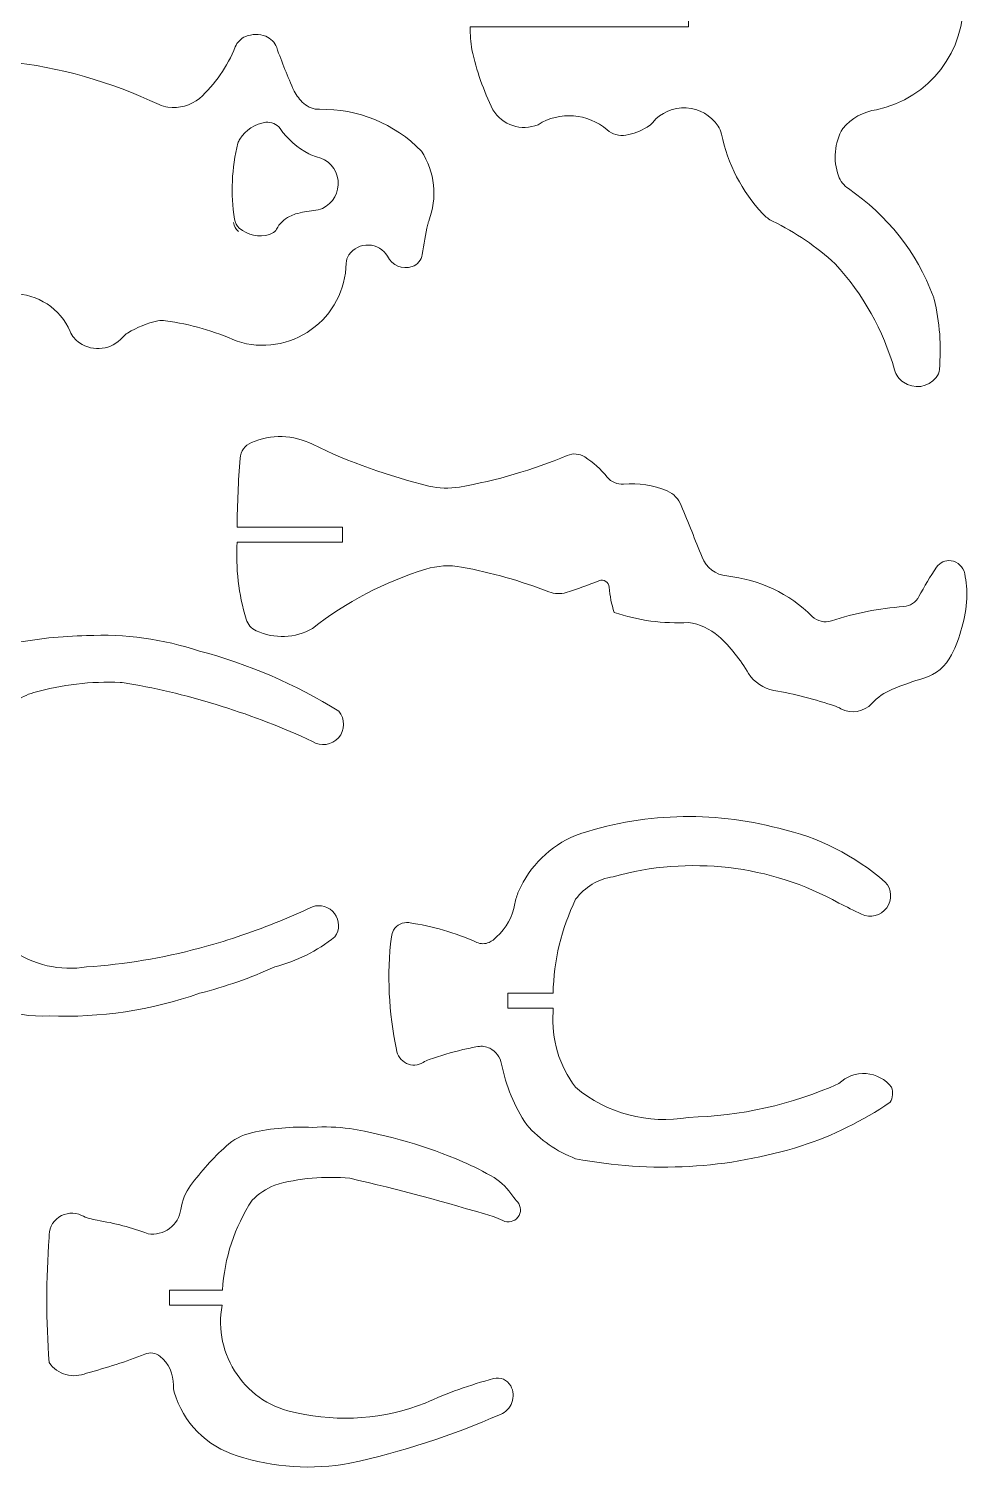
# Model space of a CAD drawing. Header units: centimetres. Extents: x -9.4 to 9.6, y -13.6 to 13.6.
# Drawn here: x 0.05 to 8.82, y -13.5 to -0.02 of the extents above; entities that cross this region are included whole.
import ezdxf

# ---------------------------------------------------------------- set-up
doc = ezdxf.new("R2010")
doc.units = ezdxf.units.CM
doc.header["$MEASUREMENT"] = 0
doc.layers.add('Capa 1', color=7, linetype='Continuous')

msp = doc.modelspace()

# ---------------------------------------------------------------- linework, layer by layer
at = {"layer": 'Capa 1', "color": 250, "lineweight": 18}
for points, knots in [([(7.29399, 0.75658), (7.41634, 0.76298), (7.52027, 0.8483), (7.55039, 0.96706), (7.55039, 0.96706), (7.55356, 0.97954), (7.55721, 0.99189), (7.56134, 1.00408), (7.56134, 1.00408), (7.59447, 1.10179), (7.62705, 1.19967), (7.65909, 1.29774), (7.65909, 1.29774), (7.70262, 1.43586), (7.83071, 1.52979), (7.97552, 1.52979), (7.97552, 1.52979), (8.12034, 1.52979), (8.24843, 1.43586), (8.29196, 1.29774), (8.29196, 1.29774), (8.34355, 1.07099), (8.44101, 0.8572), (8.57834, 0.66954), (8.57834, 0.66954), (8.59431, 0.64771), (8.61235, 0.62747), (8.6322, 0.60909), (8.6322, 0.60909), (8.72483, 0.52334), (8.77952, 0.40425), (8.78419, 0.27811), (8.78419, 0.27811), (8.8133, -0.22531), (8.46924, -0.67408), (7.97552, -0.77667), (7.97552, -0.77667), (7.85224, -0.79501), (7.7398, -0.85748), (7.65909, -0.95246), (7.65909, -0.95246), (7.58145, -1.08704), (7.56706, -1.24899), (7.61976, -1.39514), (7.61976, -1.39514), (7.63739, -1.44404), (7.67005, -1.4861), (7.71306, -1.5153), (7.71306, -1.5153), (8.07457, -1.76068), (8.35119, -2.11202), (8.50488, -2.52101), (8.50488, -2.52101), (8.50829, -2.5301), (8.51117, -2.53938), (8.51349, -2.54881), (8.51349, -2.54881), (8.56633, -2.76363), (8.58285, -2.98578), (8.56238, -3.20605), (8.56238, -3.20605), (8.55986, -3.23315), (8.54954, -3.25893), (8.53265, -3.28028), (8.53265, -3.28028), (8.45839, -3.37417), (8.32383, -3.39394), (8.2257, -3.32538), (8.2257, -3.32538), (8.18592, -3.29759), (8.15694, -3.25693), (8.14364, -3.21026), (8.14364, -3.21026), (8.0384, -2.8409), (7.8484, -2.50121), (7.58877, -2.2182), (7.58877, -2.2182), (7.414, -2.05799), (7.21716, -1.92367), (7.00425, -1.81934), (7.00425, -1.81934), (6.96943, -1.80228), (6.93804, -1.77895), (6.91165, -1.75054), (6.91165, -1.75054), (6.71755, -1.54156), (6.58403, -1.28367), (6.52542, -1.00455), (6.52542, -1.00455), (6.51988, -0.97815), (6.50932, -0.95306), (6.49432, -0.93063), (6.49432, -0.93063), (6.42738, -0.83054), (6.31732, -0.76769), (6.1971, -0.7609), (6.1971, -0.7609), (6.07688, -0.75411), (5.96044, -0.80417), (5.88266, -0.8961), (5.88266, -0.8961), (5.86784, -0.91361), (5.85026, -0.92859), (5.83062, -0.94045), (5.83062, -0.94045), (5.76978, -0.97716), (5.70265, -1.00228), (5.63265, -1.01452), (5.63265, -1.01452), (5.57008, -1.02546), (5.50592, -1.00762), (5.45797, -0.96597), (5.45797, -0.96597), (5.27682, -0.80859), (5.01384, -0.78881), (4.81118, -0.9173), (4.81118, -0.9173), (4.6551, -0.98093), (4.47595, -0.92121), (4.38927, -0.77667), (4.38927, -0.77667), (4.30206, -0.59827), (4.23595, -0.41033), (4.19226, -0.21663), (4.19226, -0.21663), (4.18058, -0.14611), (4.1759, -0.0746), (4.17831, -0.00316), (4.17831, -0.00316), (4.17831, -0.00316), (6.21755, -0.00316), (6.21755, -0.00316), (6.21755, -0.00316), (6.21755, -0.00316), (6.21755, 0.13748), (6.21755, 0.13748), (6.21755, 0.13748), (6.21755, 0.13748), (4.17831, 0.13748), (4.17831, 0.13748), (4.17831, 0.13748), (4.16747, 0.58653), (4.3854, 1.01036), (4.75694, 1.26279), (4.75694, 1.26279), (4.78911, 1.28465), (4.82468, 1.30102), (4.86221, 1.31123), (4.86221, 1.31123), (5.33975, 1.44118), (5.78578, 1.66717), (6.17302, 1.97536), (6.17302, 1.97536), (6.21417, 2.00812), (6.26216, 2.03122), (6.31343, 2.04297), (6.31343, 2.04297), (6.57896, 2.10381), (6.8457, 1.94636), (6.92074, 1.68449), (6.92074, 1.68449), (6.96592, 1.45962), (6.99382, 1.23163), (7.00421, 1.00251), (7.00421, 1.00251), (7.0052, 0.98085), (7.00951, 0.95947), (7.01701, 0.93912), (7.01701, 0.93912), (7.05937, 0.82416), (7.17164, 0.75017), (7.29399, 0.75658)], [0, 0, 0, 0, 0.02272727, 0.02272727, 0.02272727, 0.02272727, 0.04545455, 0.04545455, 0.04545455, 0.04545455, 0.06818182, 0.06818182, 0.06818182, 0.06818182, 0.09090909, 0.09090909, 0.09090909, 0.09090909, 0.11363636, 0.11363636, 0.11363636, 0.11363636, 0.13636364, 0.13636364, 0.13636364, 0.13636364, 0.15909091, 0.15909091, 0.15909091, 0.15909091, 0.18181818, 0.18181818, 0.18181818, 0.18181818, 0.20454545, 0.20454545, 0.20454545, 0.20454545, 0.22727273, 0.22727273, 0.22727273, 0.22727273, 0.25, 0.25, 0.25, 0.25, 0.27272727, 0.27272727, 0.27272727, 0.27272727, 0.29545455, 0.29545455, 0.29545455, 0.29545455, 0.31818182, 0.31818182, 0.31818182, 0.31818182, 0.34090909, 0.34090909, 0.34090909, 0.34090909, 0.36363636, 0.36363636, 0.36363636, 0.36363636, 0.38636364, 0.38636364, 0.38636364, 0.38636364, 0.40909091, 0.40909091, 0.40909091, 0.40909091, 0.43181818, 0.43181818, 0.43181818, 0.43181818, 0.45454545, 0.45454545, 0.45454545, 0.45454545, 0.47727273, 0.47727273, 0.47727273, 0.47727273, 0.5, 0.5, 0.5, 0.5, 0.52272727, 0.52272727, 0.52272727, 0.52272727, 0.54545455, 0.54545455, 0.54545455, 0.54545455, 0.56818182, 0.56818182, 0.56818182, 0.56818182, 0.59090909, 0.59090909, 0.59090909, 0.59090909, 0.61363636, 0.61363636, 0.61363636, 0.61363636, 0.63636364, 0.63636364, 0.63636364, 0.63636364, 0.65909091, 0.65909091, 0.65909091, 0.65909091, 0.68181818, 0.68181818, 0.68181818, 0.68181818, 0.70454545, 0.70454545, 0.70454545, 0.70454545, 0.72727273, 0.72727273, 0.72727273, 0.72727273, 0.75, 0.75, 0.75, 0.75, 0.77272727, 0.77272727, 0.77272727, 0.77272727, 0.79545455, 0.79545455, 0.79545455, 0.79545455, 0.81818182, 0.81818182, 0.81818182, 0.81818182, 0.84090909, 0.84090909, 0.84090909, 0.84090909, 0.86363636, 0.86363636, 0.86363636, 0.86363636, 0.88636364, 0.88636364, 0.88636364, 0.88636364, 0.90909091, 0.90909091, 0.90909091, 0.90909091, 0.93181818, 0.93181818, 0.93181818, 0.93181818, 0.95454545, 0.95454545, 0.95454545, 0.95454545, 1, 1, 1, 1]), ([(-1.624, -0.41694), (-0.6524, -0.18964), (0.36762, -0.29957), (1.26849, -0.72865), (1.26849, -0.72865), (1.29497, -0.74127), (1.32326, -0.74966), (1.35234, -0.75353), (1.35234, -0.75353), (1.45764, -0.76754), (1.56407, -0.73778), (1.64683, -0.67119), (1.64683, -0.67119), (1.79322, -0.53811), (1.90747, -0.37354), (1.98099, -0.18987), (1.98099, -0.18987), (1.99866, -0.14572), (2.03346, -0.11061), (2.07746, -0.09256), (2.07746, -0.09256), (2.13752, -0.06792), (2.20472, -0.06712), (2.26535, -0.09033), (2.26535, -0.09033), (2.31337, -0.10871), (2.35093, -0.14719), (2.36815, -0.19564), (2.36815, -0.19564), (2.4171, -0.33337), (2.47151, -0.4691), (2.53126, -0.6025), (2.53126, -0.6025), (2.55444, -0.64568), (2.58469, -0.68466), (2.62076, -0.71783), (2.62076, -0.71783), (2.6609, -0.75474), (2.71377, -0.77467), (2.76828, -0.77344), (2.76828, -0.77344), (3.12632, -0.7654), (3.47156, -0.90668), (3.72124, -1.16342), (3.72124, -1.16342), (3.84743, -1.35807), (3.87293, -1.60133), (3.78987, -1.81792), (3.78987, -1.81792), (3.78611, -1.82771), (3.78309, -1.83777), (3.78083, -1.84801), (3.78083, -1.84801), (3.76016, -1.94171), (3.74275, -2.0361), (3.72864, -2.13101), (3.72864, -2.13101), (3.72087, -2.18327), (3.68446, -2.22677), (3.63438, -2.24362), (3.63438, -2.24362), (3.54467, -2.2738), (3.44649, -2.23286), (3.4048, -2.14788), (3.4048, -2.14788), (3.36756, -2.08475), (3.30069, -2.04497), (3.22744, -2.04234), (3.22744, -2.04234), (3.15419, -2.03972), (3.08465, -2.07462), (3.04299, -2.13493), (3.04299, -2.13493), (3.02724, -2.15772), (3.01857, -2.18466), (3.01808, -2.21237), (3.01808, -2.21237), (3.01367, -2.45942), (2.89266, -2.68984), (2.69175, -2.8337), (2.69175, -2.8337), (2.49085, -2.97755), (2.23374, -3.0179), (1.99843, -2.94249), (1.99843, -2.94249), (1.78571, -2.84719), (1.56058, -2.78245), (1.32974, -2.75017), (1.32974, -2.75017), (1.30574, -2.74681), (1.28135, -2.74762), (1.25762, -2.75255), (1.25762, -2.75255), (1.15756, -2.77333), (1.06194, -2.81162), (0.97518, -2.86563), (0.97518, -2.86563), (0.9575, -2.87664), (0.94155, -2.8902), (0.92785, -2.90589), (0.92785, -2.90589), (0.82628, -3.02209), (0.65406, -3.04443), (0.5262, -2.95799), (0.5262, -2.95799), (0.48692, -2.93143), (0.45614, -2.89409), (0.43758, -2.85045), (0.43758, -2.85045), (0.34631, -2.63593), (0.13497, -2.49737), (-0.09815, -2.49923), (-0.09815, -2.49923), (-0.33127, -2.50108), (-0.54038, -2.64299), (-0.62822, -2.85893), (-0.62822, -2.85893), (-0.64734, -2.90593), (-0.68276, -2.94447), (-0.72798, -2.96747), (-0.72798, -2.96747), (-0.83321, -3.021), (-0.9619, -2.98584), (-1.02528, -2.88623), (-1.02528, -2.88623), (-1.18879, -2.70464), (-1.34821, -2.51942), (-1.50345, -2.33071), (-1.50345, -2.33071), (-1.50345, -2.33071), (-0.80026, -1.80332), (-0.80026, -1.80332), (-0.80026, -1.80332), (-0.80026, -1.80332), (-0.88464, -1.69081), (-0.88464, -1.69081), (-0.88464, -1.69081), (-0.88464, -1.69081), (-1.58783, -2.2182), (-1.58783, -2.2182), (-1.58783, -2.2182), (-1.95792, -1.92271), (-2.08019, -1.41369), (-1.88469, -0.98234), (-1.88469, -0.98234), (-1.88469, -0.98234), (-0.90022, -1.12298), (-0.90022, -1.12298), (-0.90022, -1.12298), (-0.90022, -1.12298), (-0.88034, -0.98375), (-0.88034, -0.98375), (-0.88034, -0.98375), (-0.88034, -0.98375), (-1.8648, -0.84311), (-1.8648, -0.84311), (-1.8648, -0.84311), (-1.88703, -0.69199), (-1.82338, -0.54104), (-1.69964, -0.45147), (-1.69964, -0.45147), (-1.67697, -0.43505), (-1.65125, -0.42332), (-1.624, -0.41694)], [0, 0, 0, 0, 0.02380952, 0.02380952, 0.02380952, 0.02380952, 0.04761905, 0.04761905, 0.04761905, 0.04761905, 0.07142857, 0.07142857, 0.07142857, 0.07142857, 0.0952381, 0.0952381, 0.0952381, 0.0952381, 0.11904762, 0.11904762, 0.11904762, 0.11904762, 0.14285714, 0.14285714, 0.14285714, 0.14285714, 0.16666667, 0.16666667, 0.16666667, 0.16666667, 0.19047619, 0.19047619, 0.19047619, 0.19047619, 0.21428571, 0.21428571, 0.21428571, 0.21428571, 0.23809524, 0.23809524, 0.23809524, 0.23809524, 0.26190476, 0.26190476, 0.26190476, 0.26190476, 0.28571429, 0.28571429, 0.28571429, 0.28571429, 0.30952381, 0.30952381, 0.30952381, 0.30952381, 0.33333333, 0.33333333, 0.33333333, 0.33333333, 0.35714286, 0.35714286, 0.35714286, 0.35714286, 0.38095238, 0.38095238, 0.38095238, 0.38095238, 0.4047619, 0.4047619, 0.4047619, 0.4047619, 0.42857143, 0.42857143, 0.42857143, 0.42857143, 0.45238095, 0.45238095, 0.45238095, 0.45238095, 0.47619048, 0.47619048, 0.47619048, 0.47619048, 0.5, 0.5, 0.5, 0.5, 0.52380952, 0.52380952, 0.52380952, 0.52380952, 0.54761905, 0.54761905, 0.54761905, 0.54761905, 0.57142857, 0.57142857, 0.57142857, 0.57142857, 0.5952381, 0.5952381, 0.5952381, 0.5952381, 0.61904762, 0.61904762, 0.61904762, 0.61904762, 0.64285714, 0.64285714, 0.64285714, 0.64285714, 0.66666667, 0.66666667, 0.66666667, 0.66666667, 0.69047619, 0.69047619, 0.69047619, 0.69047619, 0.71428571, 0.71428571, 0.71428571, 0.71428571, 0.73809524, 0.73809524, 0.73809524, 0.73809524, 0.76190476, 0.76190476, 0.76190476, 0.76190476, 0.78571429, 0.78571429, 0.78571429, 0.78571429, 0.80952381, 0.80952381, 0.80952381, 0.80952381, 0.83333333, 0.83333333, 0.83333333, 0.83333333, 0.85714286, 0.85714286, 0.85714286, 0.85714286, 0.88095238, 0.88095238, 0.88095238, 0.88095238, 0.9047619, 0.9047619, 0.9047619, 0.9047619, 0.92857143, 0.92857143, 0.92857143, 0.92857143, 0.95238095, 0.95238095, 0.95238095, 0.95238095, 1, 1, 1, 1]), ([(2.39952, -0.95284), (2.46989, -1.05204), (2.56241, -1.13348), (2.66974, -1.1907), (2.66974, -1.1907), (2.69245, -1.20281), (2.71673, -1.21174), (2.74188, -1.21725), (2.74188, -1.21725), (2.84919, -1.24076), (2.92961, -1.33002), (2.94182, -1.43921), (2.94182, -1.43921), (2.95403, -1.54839), (2.89533, -1.65321), (2.79585, -1.69985), (2.79585, -1.69985), (2.77036, -1.7118), (2.74273, -1.71853), (2.71459, -1.71964), (2.71459, -1.71964), (2.65735, -1.72536), (2.60073, -1.73625), (2.54545, -1.75219), (2.54545, -1.75219), (2.52584, -1.75784), (2.50691, -1.7656), (2.48899, -1.77535), (2.48899, -1.77535), (2.43603, -1.79965), (2.39314, -1.84157), (2.36763, -1.89396), (2.36763, -1.89396), (2.36345, -1.90255), (2.35756, -1.9102), (2.35033, -1.91644), (2.35033, -1.91644), (2.33592, -1.92886), (2.31914, -1.93823), (2.301, -1.94398), (2.301, -1.94398), (2.20287, -1.97509), (2.09559, -1.95209), (2.01884, -1.88347), (2.01884, -1.88347), (1.99465, -1.86185), (1.97868, -1.83252), (1.97364, -1.80046), (1.97364, -1.80046), (1.93649, -1.56408), (1.9477, -1.32262), (2.00659, -1.0907), (2.00659, -1.0907), (2.01013, -1.07677), (2.01578, -1.06346), (2.02335, -1.05124), (2.02335, -1.05124), (2.07684, -0.96491), (2.16648, -0.90737), (2.26725, -0.89468), (2.26725, -0.89468), (2.31869, -0.8882), (2.36952, -0.91055), (2.39952, -0.95284)], [0, 0, 0, 0, 0.05882353, 0.05882353, 0.05882353, 0.05882353, 0.11764706, 0.11764706, 0.11764706, 0.11764706, 0.17647059, 0.17647059, 0.17647059, 0.17647059, 0.23529412, 0.23529412, 0.23529412, 0.23529412, 0.29411765, 0.29411765, 0.29411765, 0.29411765, 0.35294118, 0.35294118, 0.35294118, 0.35294118, 0.41176471, 0.41176471, 0.41176471, 0.41176471, 0.47058824, 0.47058824, 0.47058824, 0.47058824, 0.52941176, 0.52941176, 0.52941176, 0.52941176, 0.58823529, 0.58823529, 0.58823529, 0.58823529, 0.64705882, 0.64705882, 0.64705882, 0.64705882, 0.70588235, 0.70588235, 0.70588235, 0.70588235, 0.76470588, 0.76470588, 0.76470588, 0.76470588, 0.82352941, 0.82352941, 0.82352941, 0.82352941, 0.88235294, 0.88235294, 0.88235294, 0.88235294, 1, 1, 1, 1]), ([(6.15052, -4.47757), (6.2155, -4.63881), (6.28019, -4.80016), (6.34457, -4.96163), (6.34457, -4.96163), (6.38324, -5.05861), (6.47245, -5.12619), (6.57627, -5.13717), (6.57627, -5.13717), (6.87744, -5.16901), (7.15888, -5.30215), (7.37451, -5.5148), (7.37451, -5.5148), (7.42147, -5.56111), (7.49039, -5.57724), (7.55301, -5.55659), (7.55301, -5.55659), (7.77185, -5.48441), (7.99877, -5.43956), (8.2286, -5.42304), (8.2286, -5.42304), (8.28922, -5.41869), (8.34329, -5.38333), (8.37158, -5.32955), (8.37158, -5.32955), (8.42129, -5.23507), (8.47623, -5.14344), (8.53613, -5.05507), (8.53613, -5.05507), (8.56622, -5.01069), (8.61892, -4.98728), (8.67202, -4.99471), (8.67202, -4.99471), (8.73592, -5.00364), (8.7871, -5.05218), (8.7994, -5.11553), (8.7994, -5.11553), (8.81557, -5.1917), (8.82227, -5.26958), (8.81935, -5.34739), (8.81935, -5.34739), (8.80642, -5.53074), (8.7579, -5.70982), (8.67652, -5.87463), (8.67652, -5.87463), (8.62451, -5.97995), (8.53095, -6.05882), (8.41835, -6.09226), (8.41835, -6.09226), (8.31697, -6.12238), (8.21719, -6.15765), (8.1194, -6.19794), (8.1194, -6.19794), (8.0481, -6.22732), (7.98411, -6.27198), (7.93194, -6.32876), (7.93194, -6.32876), (7.85796, -6.4093), (7.73884, -6.42955), (7.6424, -6.37798), (7.6424, -6.37798), (7.62574, -6.36907), (7.60838, -6.36152), (7.5905, -6.35539), (7.5905, -6.35539), (7.40261, -6.29107), (7.21004, -6.24134), (7.0145, -6.20666), (7.0145, -6.20666), (6.91777, -6.1895), (6.83264, -6.13266), (6.77971, -6.04991), (6.77971, -6.04991), (6.70315, -5.92024), (6.60858, -5.80208), (6.49883, -5.69898), (6.49883, -5.69898), (6.41854, -5.63166), (6.32119, -5.58785), (6.21755, -5.57241), (6.21755, -5.57241), (5.98228, -5.58524), (5.7467, -5.55338), (5.52328, -5.4785), (5.52328, -5.4785), (5.49751, -5.40243), (5.48206, -5.32324), (5.47733, -5.24307), (5.47733, -5.24307), (5.476, -5.22042), (5.46382, -5.1998), (5.44462, -5.18771), (5.44462, -5.18771), (5.42542, -5.17561), (5.40157, -5.17353), (5.38056, -5.1821), (5.38056, -5.1821), (5.28032, -5.22302), (5.1783, -5.25945), (5.07482, -5.29129), (5.07482, -5.29129), (5.02187, -5.30758), (4.96498, -5.30554), (4.91334, -5.28548), (4.91334, -5.28548), (4.64877, -5.18273), (4.37507, -5.10523), (4.09591, -5.05399), (4.09591, -5.05399), (3.98468, -5.03358), (3.87016, -5.04029), (3.76208, -5.07356), (3.76208, -5.07356), (3.37752, -5.19195), (3.01804, -5.38012), (2.70161, -5.62866), (2.70161, -5.62866), (2.5406, -5.71936), (2.3459, -5.72754), (2.17784, -5.65066), (2.17784, -5.65066), (2.13184, -5.62962), (2.09714, -5.58979), (2.0826, -5.54134), (2.0826, -5.54134), (2.01246, -5.30769), (1.98397, -5.06352), (1.99843, -4.82), (1.99843, -4.82), (1.99843, -4.82), (2.98289, -4.82), (2.98289, -4.82), (2.98289, -4.82), (2.98289, -4.82), (2.98289, -4.67936), (2.98289, -4.67936), (2.98289, -4.67936), (2.98289, -4.67936), (1.99843, -4.67936), (1.99843, -4.67936), (1.99843, -4.67936), (2.00043, -4.46499), (2.00956, -4.25074), (2.02581, -4.03697), (2.02581, -4.03697), (2.03076, -3.97179), (2.07148, -3.91474), (2.13152, -3.88886), (2.13152, -3.88886), (2.3147, -3.8099), (2.52345, -3.81612), (2.70161, -3.90585), (2.70161, -3.90585), (3.05012, -4.07429), (3.41561, -4.20503), (3.79188, -4.29585), (3.79188, -4.29585), (3.88505, -4.31835), (3.98185, -4.32155), (4.07631, -4.30527), (4.07631, -4.30527), (4.42257, -4.2456), (4.76087, -4.14652), (5.08462, -4.00999), (5.08462, -4.00999), (5.13789, -3.98752), (5.19879, -3.99268), (5.24752, -4.02379), (5.24752, -4.02379), (5.3273, -4.07471), (5.39817, -4.1384), (5.4573, -4.2123), (5.4573, -4.2123), (5.49436, -4.25861), (5.55228, -4.28312), (5.61133, -4.27746), (5.61133, -4.27746), (5.74994, -4.26418), (5.88965, -4.28613), (6.0175, -4.34129), (6.0175, -4.34129), (6.07807, -4.36742), (6.12587, -4.4164), (6.15052, -4.47757)], [0, 0, 0, 0, 0.0212766, 0.0212766, 0.0212766, 0.0212766, 0.04255319, 0.04255319, 0.04255319, 0.04255319, 0.06382979, 0.06382979, 0.06382979, 0.06382979, 0.08510638, 0.08510638, 0.08510638, 0.08510638, 0.10638298, 0.10638298, 0.10638298, 0.10638298, 0.12765957, 0.12765957, 0.12765957, 0.12765957, 0.14893617, 0.14893617, 0.14893617, 0.14893617, 0.17021277, 0.17021277, 0.17021277, 0.17021277, 0.19148936, 0.19148936, 0.19148936, 0.19148936, 0.21276596, 0.21276596, 0.21276596, 0.21276596, 0.23404255, 0.23404255, 0.23404255, 0.23404255, 0.25531915, 0.25531915, 0.25531915, 0.25531915, 0.27659574, 0.27659574, 0.27659574, 0.27659574, 0.29787234, 0.29787234, 0.29787234, 0.29787234, 0.31914894, 0.31914894, 0.31914894, 0.31914894, 0.34042553, 0.34042553, 0.34042553, 0.34042553, 0.36170213, 0.36170213, 0.36170213, 0.36170213, 0.38297872, 0.38297872, 0.38297872, 0.38297872, 0.40425532, 0.40425532, 0.40425532, 0.40425532, 0.42553191, 0.42553191, 0.42553191, 0.42553191, 0.44680851, 0.44680851, 0.44680851, 0.44680851, 0.46808511, 0.46808511, 0.46808511, 0.46808511, 0.4893617, 0.4893617, 0.4893617, 0.4893617, 0.5106383, 0.5106383, 0.5106383, 0.5106383, 0.53191489, 0.53191489, 0.53191489, 0.53191489, 0.55319149, 0.55319149, 0.55319149, 0.55319149, 0.57446809, 0.57446809, 0.57446809, 0.57446809, 0.59574468, 0.59574468, 0.59574468, 0.59574468, 0.61702128, 0.61702128, 0.61702128, 0.61702128, 0.63829787, 0.63829787, 0.63829787, 0.63829787, 0.65957447, 0.65957447, 0.65957447, 0.65957447, 0.68085106, 0.68085106, 0.68085106, 0.68085106, 0.70212766, 0.70212766, 0.70212766, 0.70212766, 0.72340426, 0.72340426, 0.72340426, 0.72340426, 0.74468085, 0.74468085, 0.74468085, 0.74468085, 0.76595745, 0.76595745, 0.76595745, 0.76595745, 0.78723404, 0.78723404, 0.78723404, 0.78723404, 0.80851064, 0.80851064, 0.80851064, 0.80851064, 0.82978723, 0.82978723, 0.82978723, 0.82978723, 0.85106383, 0.85106383, 0.85106383, 0.85106383, 0.87234043, 0.87234043, 0.87234043, 0.87234043, 0.89361702, 0.89361702, 0.89361702, 0.89361702, 0.91489362, 0.91489362, 0.91489362, 0.91489362, 0.93617021, 0.93617021, 0.93617021, 0.93617021, 0.95744681, 0.95744681, 0.95744681, 0.95744681, 1, 1, 1, 1]), ([(-1.2151, -7.00208), (-1.10687, -7.00272), (-1.00787, -6.94118), (-0.96052, -6.84385), (-0.96052, -6.84385), (-0.89957, -6.71853), (-0.85377, -6.58639), (-0.82409, -6.45022), (-0.82409, -6.45022), (-0.81523, -6.40956), (-0.80189, -6.37), (-0.7843, -6.33228), (-0.7843, -6.33228), (-0.71681, -6.18753), (-0.62215, -6.0571), (-0.50545, -5.94806), (-0.50545, -5.94806), (-0.47777, -5.9222), (-0.44674, -5.90018), (-0.41318, -5.8826), (-0.41318, -5.8826), (-0.31756, -5.83251), (-0.21611, -5.79446), (-0.11114, -5.7693), (-0.11114, -5.7693), (0.12068, -5.7243), (0.35595, -5.69942), (0.59205, -5.69494), (0.59205, -5.69494), (0.94958, -5.6772), (1.30728, -5.72626), (1.64683, -5.83962), (1.64683, -5.83962), (2.10623, -5.96081), (2.54478, -6.15045), (2.94773, -6.40217), (2.94773, -6.40217), (3.00897, -6.47341), (3.00851, -6.57884), (2.94665, -6.64954), (2.94665, -6.64954), (2.88478, -6.72023), (2.78035, -6.73469), (2.70161, -6.68345), (2.70161, -6.68345), (2.15315, -6.4287), (1.57389, -6.24636), (0.9784, -6.14102), (0.9784, -6.14102), (0.95425, -6.13675), (0.92986, -6.13406), (0.90536, -6.13297), (0.90536, -6.13297), (0.633, -6.12087), (0.36048, -6.1527), (0.09823, -6.22723), (0.09823, -6.22723), (-0.03511, -6.26513), (-0.14977, -6.35092), (-0.22374, -6.46816), (-0.22374, -6.46816), (-0.26821, -6.53864), (-0.31111, -6.61009), (-0.35241, -6.68247), (-0.35241, -6.68247), (-0.37979, -6.73045), (-0.39996, -6.78221), (-0.41226, -6.83608), (-0.41226, -6.83608), (-0.46145, -7.05156), (-0.49012, -7.27122), (-0.49789, -7.49211), (-0.49789, -7.49211), (-0.49789, -7.49211), (-0.99012, -7.49211), (-0.99012, -7.49211), (-0.99012, -7.49211), (-0.99012, -7.49211), (-0.99012, -7.63275), (-0.99012, -7.63275), (-0.99012, -7.63275), (-0.99012, -7.63275), (-0.49789, -7.63275), (-0.49789, -7.63275), (-0.49789, -7.63275), (-0.47432, -7.89421), (-0.40982, -8.15035), (-0.30675, -8.3918), (-0.30675, -8.3918), (-0.26591, -8.48747), (-0.19934, -8.56994), (-0.11445, -8.63005), (-0.11445, -8.63005), (0.09047, -8.77514), (0.34428, -8.83368), (0.59205, -8.79301), (0.59205, -8.79301), (0.94853, -8.76894), (1.30181, -8.71006), (1.64683, -8.61721), (1.64683, -8.61721), (1.76552, -8.58721), (1.88283, -8.55201), (1.99843, -8.51173), (1.99843, -8.51173), (2.23824, -8.43213), (2.47306, -8.3382), (2.70162, -8.23046), (2.70162, -8.23046), (2.77744, -8.20427), (2.86149, -8.23003), (2.90962, -8.2942), (2.90962, -8.2942), (2.95775, -8.35837), (2.95894, -8.44628), (2.91257, -8.51173), (2.91257, -8.51173), (2.74661, -8.64353), (2.55503, -8.73932), (2.35002, -8.79301), (2.35002, -8.79301), (2.1234, -8.89577), (1.88807, -8.97814), (1.64683, -9.03913), (1.64683, -9.03913), (1.19591, -9.19898), (0.71844, -9.2706), (0.24046, -9.25008), (0.24046, -9.25008), (-0.09859, -9.27516), (-0.42796, -9.13024), (-0.63853, -8.86333), (-0.63853, -8.86333), (-0.79072, -8.71212), (-0.88751, -8.51403), (-0.91327, -8.30104), (-0.91327, -8.30104), (-0.92854, -8.17472), (-1.02672, -8.07438), (-1.15268, -8.05636), (-1.15268, -8.05636), (-1.2835, -8.03765), (-1.41612, -8.07537), (-1.51751, -8.16014), (-1.51751, -8.16014), (-1.58818, -8.22944), (-1.69347, -8.24971), (-1.78482, -8.21162), (-1.78482, -8.21162), (-1.87617, -8.17352), (-1.93586, -8.08445), (-1.93635, -7.98547), (-1.93635, -7.98547), (-1.96975, -7.69311), (-1.97078, -7.39795), (-1.93943, -7.10536), (-1.93943, -7.10536), (-1.92134, -7.01494), (-1.86253, -6.93794), (-1.78006, -6.8967), (-1.78006, -6.8967), (-1.69759, -6.85547), (-1.6007, -6.85462), (-1.51751, -6.8944), (-1.51751, -6.8944), (-1.4318, -6.96348), (-1.32519, -7.00144), (-1.2151, -7.00208)], [0, 0, 0, 0, 0.02325581, 0.02325581, 0.02325581, 0.02325581, 0.04651163, 0.04651163, 0.04651163, 0.04651163, 0.06976744, 0.06976744, 0.06976744, 0.06976744, 0.09302326, 0.09302326, 0.09302326, 0.09302326, 0.11627907, 0.11627907, 0.11627907, 0.11627907, 0.13953488, 0.13953488, 0.13953488, 0.13953488, 0.1627907, 0.1627907, 0.1627907, 0.1627907, 0.18604651, 0.18604651, 0.18604651, 0.18604651, 0.20930233, 0.20930233, 0.20930233, 0.20930233, 0.23255814, 0.23255814, 0.23255814, 0.23255814, 0.25581395, 0.25581395, 0.25581395, 0.25581395, 0.27906977, 0.27906977, 0.27906977, 0.27906977, 0.30232558, 0.30232558, 0.30232558, 0.30232558, 0.3255814, 0.3255814, 0.3255814, 0.3255814, 0.34883721, 0.34883721, 0.34883721, 0.34883721, 0.37209302, 0.37209302, 0.37209302, 0.37209302, 0.39534884, 0.39534884, 0.39534884, 0.39534884, 0.41860465, 0.41860465, 0.41860465, 0.41860465, 0.44186047, 0.44186047, 0.44186047, 0.44186047, 0.46511628, 0.46511628, 0.46511628, 0.46511628, 0.48837209, 0.48837209, 0.48837209, 0.48837209, 0.51162791, 0.51162791, 0.51162791, 0.51162791, 0.53488372, 0.53488372, 0.53488372, 0.53488372, 0.55813953, 0.55813953, 0.55813953, 0.55813953, 0.58139535, 0.58139535, 0.58139535, 0.58139535, 0.60465116, 0.60465116, 0.60465116, 0.60465116, 0.62790698, 0.62790698, 0.62790698, 0.62790698, 0.65116279, 0.65116279, 0.65116279, 0.65116279, 0.6744186, 0.6744186, 0.6744186, 0.6744186, 0.69767442, 0.69767442, 0.69767442, 0.69767442, 0.72093023, 0.72093023, 0.72093023, 0.72093023, 0.74418605, 0.74418605, 0.74418605, 0.74418605, 0.76744186, 0.76744186, 0.76744186, 0.76744186, 0.79069767, 0.79069767, 0.79069767, 0.79069767, 0.81395349, 0.81395349, 0.81395349, 0.81395349, 0.8372093, 0.8372093, 0.8372093, 0.8372093, 0.86046512, 0.86046512, 0.86046512, 0.86046512, 0.88372093, 0.88372093, 0.88372093, 0.88372093, 0.90697674, 0.90697674, 0.90697674, 0.90697674, 0.93023256, 0.93023256, 0.93023256, 0.93023256, 0.95348837, 0.95348837, 0.95348837, 0.95348837, 1, 1, 1, 1]), ([(5.16277, -7.56243), (5.77511, -7.35311), (6.43578, -7.33017), (7.06116, -7.49652), (7.06116, -7.49652), (7.42946, -7.5783), (7.77136, -7.75113), (8.05559, -7.99922), (8.05559, -7.99922), (8.11801, -8.06596), (8.12413, -8.16767), (8.07015, -8.24142), (8.07015, -8.24142), (8.01618, -8.31517), (7.91738, -8.34009), (7.83489, -8.30078), (7.83489, -8.30078), (7.76422, -8.26631), (7.6939, -8.23115), (7.62393, -8.1953), (7.62393, -8.1953), (6.98039, -7.83928), (6.22258, -7.75087), (5.51437, -7.94918), (5.51437, -7.94918), (5.37392, -7.97035), (5.24754, -8.04618), (5.16277, -8.16014), (5.16277, -8.16014), (5.03053, -8.43472), (4.9586, -8.73443), (4.95182, -9.03913), (4.95182, -9.03913), (4.95182, -9.03913), (4.5299, -9.03913), (4.5299, -9.03913), (4.5299, -9.03913), (4.5299, -9.03913), (4.5299, -9.17976), (4.5299, -9.17976), (4.5299, -9.17976), (4.5299, -9.17976), (4.95182, -9.17976), (4.95182, -9.17976), (4.95182, -9.17976), (4.95182, -9.17976), (4.95182, -9.21492), (4.95182, -9.21492), (4.95182, -9.21492), (4.93348, -9.46726), (5.00856, -9.71753), (5.16277, -9.91811), (5.16277, -9.91811), (5.45472, -10.16469), (5.8416, -10.26786), (6.21755, -10.19939), (6.21755, -10.19939), (6.70275, -10.18871), (7.18092, -10.08112), (7.62393, -9.88295), (7.62393, -9.88295), (7.69158, -9.81741), (7.78395, -9.78378), (7.87791, -9.79049), (7.87791, -9.79049), (7.97186, -9.7972), (8.05851, -9.84361), (8.11616, -9.91811), (8.11616, -9.91811), (8.13188, -9.96484), (8.12676, -10.01606), (8.1021, -10.05875), (8.1021, -10.05875), (7.84663, -10.23401), (7.56715, -10.37138), (7.27234, -10.4666), (7.27234, -10.4666), (6.59009, -10.68158), (5.86494, -10.72267), (5.16277, -10.58614), (5.16277, -10.58614), (4.98675, -10.51977), (4.82978, -10.4111), (4.7057, -10.2697), (4.7057, -10.2697), (4.59057, -10.09759), (4.51073, -9.90433), (4.47083, -9.70114), (4.47083, -9.70114), (4.45836, -9.63768), (4.41748, -9.58345), (4.35991, -9.55399), (4.35991, -9.55399), (4.3256, -9.53644), (4.28648, -9.53065), (4.24857, -9.5375), (4.24857, -9.5375), (4.20148, -9.54601), (4.1546, -9.55569), (4.10799, -9.56652), (4.10799, -9.56652), (4.00169, -9.59121), (3.89686, -9.62187), (3.79401, -9.65836), (3.79401, -9.65836), (3.77434, -9.66534), (3.7555, -9.67449), (3.73785, -9.68563), (3.73785, -9.68563), (3.6905, -9.71554), (3.6311, -9.71901), (3.58059, -9.69481), (3.58059, -9.69481), (3.53008, -9.67062), (3.49556, -9.62216), (3.48918, -9.56652), (3.48918, -9.56652), (3.41455, -9.22006), (3.39792, -8.86363), (3.43996, -8.51173), (3.43996, -8.51173), (3.44338, -8.49009), (3.45056, -8.46921), (3.46117, -8.45004), (3.46117, -8.45004), (3.48953, -8.39882), (3.54666, -8.37052), (3.60459, -8.37901), (3.60459, -8.37901), (3.82331, -8.41104), (4.03654, -8.47319), (4.23822, -8.56369), (4.23822, -8.56369), (4.27497, -8.58018), (4.31702, -8.58012), (4.35372, -8.56353), (4.35372, -8.56353), (4.38063, -8.55137), (4.40471, -8.53373), (4.42442, -8.51173), (4.42442, -8.51173), (4.51413, -8.42983), (4.57405, -8.32042), (4.59476, -8.20073), (4.59476, -8.20073), (4.60155, -8.16146), (4.61308, -8.12317), (4.6291, -8.08669), (4.6291, -8.08669), (4.73309, -7.84991), (4.92418, -7.6622), (5.16277, -7.56243)], [0, 0, 0, 0, 0.02564103, 0.02564103, 0.02564103, 0.02564103, 0.05128205, 0.05128205, 0.05128205, 0.05128205, 0.07692308, 0.07692308, 0.07692308, 0.07692308, 0.1025641, 0.1025641, 0.1025641, 0.1025641, 0.12820513, 0.12820513, 0.12820513, 0.12820513, 0.15384615, 0.15384615, 0.15384615, 0.15384615, 0.17948718, 0.17948718, 0.17948718, 0.17948718, 0.20512821, 0.20512821, 0.20512821, 0.20512821, 0.23076923, 0.23076923, 0.23076923, 0.23076923, 0.25641026, 0.25641026, 0.25641026, 0.25641026, 0.28205128, 0.28205128, 0.28205128, 0.28205128, 0.30769231, 0.30769231, 0.30769231, 0.30769231, 0.33333333, 0.33333333, 0.33333333, 0.33333333, 0.35897436, 0.35897436, 0.35897436, 0.35897436, 0.38461538, 0.38461538, 0.38461538, 0.38461538, 0.41025641, 0.41025641, 0.41025641, 0.41025641, 0.43589744, 0.43589744, 0.43589744, 0.43589744, 0.46153846, 0.46153846, 0.46153846, 0.46153846, 0.48717949, 0.48717949, 0.48717949, 0.48717949, 0.51282051, 0.51282051, 0.51282051, 0.51282051, 0.53846154, 0.53846154, 0.53846154, 0.53846154, 0.56410256, 0.56410256, 0.56410256, 0.56410256, 0.58974359, 0.58974359, 0.58974359, 0.58974359, 0.61538462, 0.61538462, 0.61538462, 0.61538462, 0.64102564, 0.64102564, 0.64102564, 0.64102564, 0.66666667, 0.66666667, 0.66666667, 0.66666667, 0.69230769, 0.69230769, 0.69230769, 0.69230769, 0.71794872, 0.71794872, 0.71794872, 0.71794872, 0.74358974, 0.74358974, 0.74358974, 0.74358974, 0.76923077, 0.76923077, 0.76923077, 0.76923077, 0.79487179, 0.79487179, 0.79487179, 0.79487179, 0.82051282, 0.82051282, 0.82051282, 0.82051282, 0.84615385, 0.84615385, 0.84615385, 0.84615385, 0.87179487, 0.87179487, 0.87179487, 0.87179487, 0.8974359, 0.8974359, 0.8974359, 0.8974359, 0.92307692, 0.92307692, 0.92307692, 0.92307692, 0.94871795, 0.94871795, 0.94871795, 0.94871795, 1, 1, 1, 1]), ([(1.89569, -10.46878), (1.96308, -10.40719), (2.0453, -10.36414), (2.13431, -10.34385), (2.13431, -10.34385), (2.32026, -10.30147), (2.51111, -10.28454), (2.70161, -10.29353), (2.70161, -10.29353), (2.81889, -10.28535), (2.9367, -10.28915), (3.05321, -10.30486), (3.05321, -10.30486), (3.41575, -10.3661), (3.76979, -10.46992), (4.10799, -10.61417), (4.10799, -10.61417), (4.20834, -10.65896), (4.3064, -10.70872), (4.4018, -10.76327), (4.4018, -10.76327), (4.47036, -10.80919), (4.52959, -10.86768), (4.57639, -10.93564), (4.57639, -10.93564), (4.58931, -10.95441), (4.60337, -10.97238), (4.61848, -10.98945), (4.61848, -10.98945), (4.65435, -11.02998), (4.65634, -11.0903), (4.62321, -11.13311), (4.62321, -11.13311), (4.59009, -11.17591), (4.5312, -11.18912), (4.48296, -11.16457), (4.48296, -11.16457), (4.45393, -11.14979), (4.42366, -11.13755), (4.39251, -11.12801), (4.39251, -11.12801), (3.95044, -10.99261), (3.50373, -10.87285), (3.05321, -10.76897), (3.05321, -10.76897), (2.81691, -10.74697), (2.57859, -10.76842), (2.35002, -10.83225), (2.35002, -10.83225), (2.27189, -10.86621), (2.20046, -10.91383), (2.13906, -10.97289), (2.13906, -10.97289), (1.97482, -11.22534), (1.87888, -11.51609), (1.86063, -11.81672), (1.86063, -11.81672), (1.86063, -11.81672), (1.36556, -11.81672), (1.36556, -11.81672), (1.36556, -11.81672), (1.36556, -11.81672), (1.36556, -11.95735), (1.36556, -11.95735), (1.36556, -11.95735), (1.36556, -11.95735), (1.85779, -11.95735), (1.85779, -11.95735), (1.85779, -11.95735), (1.81651, -12.18318), (1.86677, -12.41615), (1.99749, -12.60486), (1.99749, -12.60486), (2.1282, -12.79358), (2.32863, -12.92253), (2.55455, -12.96328), (2.55455, -12.96328), (2.95541, -13.05243), (3.37372, -13.02049), (3.7564, -12.8715), (3.7564, -12.8715), (3.96285, -12.77788), (4.17657, -12.70118), (4.39543, -12.64214), (4.39543, -12.64214), (4.45828, -12.62519), (4.52455, -12.65358), (4.55563, -12.71078), (4.55563, -12.71078), (4.58145, -12.75829), (4.58572, -12.81458), (4.56737, -12.86544), (4.56737, -12.86544), (4.54901, -12.91631), (4.50979, -12.9569), (4.45958, -12.97698), (4.45958, -12.97698), (4.00711, -13.17561), (3.536, -13.32872), (3.05321, -13.43405), (3.05321, -13.43405), (2.70124, -13.49882), (2.33868, -13.47465), (1.99843, -13.36373), (1.99843, -13.36373), (1.71436, -13.27747), (1.49319, -13.0534), (1.41065, -12.76823), (1.41065, -12.76823), (1.40465, -12.74753), (1.40187, -12.72603), (1.40239, -12.70448), (1.40239, -12.70448), (1.40491, -12.60013), (1.35899, -12.50048), (1.27803, -12.43459), (1.27803, -12.43459), (1.23852, -12.40244), (1.18472, -12.39416), (1.13738, -12.41294), (1.13738, -12.41294), (0.95954, -12.48352), (0.7774, -12.54273), (0.59205, -12.59022), (0.59205, -12.59022), (0.46648, -12.64635), (0.31874, -12.60506), (0.24046, -12.49197), (0.24046, -12.49197), (0.21256, -12.10331), (0.21256, -11.71315), (0.24046, -11.32449), (0.24046, -11.32449), (0.23456, -11.24889), (0.26947, -11.1759), (0.33201, -11.13302), (0.33201, -11.13302), (0.39455, -11.09015), (0.47521, -11.08391), (0.5436, -11.11667), (0.5436, -11.11667), (0.58974, -11.13877), (0.63885, -11.15404), (0.68938, -11.16199), (0.68938, -11.16199), (0.85215, -11.18762), (1.01186, -11.22984), (1.16603, -11.28799), (1.16603, -11.28799), (1.23676, -11.29894), (1.30893, -11.2811), (1.3664, -11.23844), (1.3664, -11.23844), (1.42387, -11.19579), (1.46186, -11.13188), (1.47186, -11.06101), (1.47186, -11.06101), (1.48332, -10.97978), (1.51491, -10.9027), (1.56375, -10.83678), (1.56375, -10.83678), (1.66231, -10.70373), (1.77347, -10.5805), (1.89569, -10.46878)], [0, 0, 0, 0, 0.02380952, 0.02380952, 0.02380952, 0.02380952, 0.04761905, 0.04761905, 0.04761905, 0.04761905, 0.07142857, 0.07142857, 0.07142857, 0.07142857, 0.0952381, 0.0952381, 0.0952381, 0.0952381, 0.11904762, 0.11904762, 0.11904762, 0.11904762, 0.14285714, 0.14285714, 0.14285714, 0.14285714, 0.16666667, 0.16666667, 0.16666667, 0.16666667, 0.19047619, 0.19047619, 0.19047619, 0.19047619, 0.21428571, 0.21428571, 0.21428571, 0.21428571, 0.23809524, 0.23809524, 0.23809524, 0.23809524, 0.26190476, 0.26190476, 0.26190476, 0.26190476, 0.28571429, 0.28571429, 0.28571429, 0.28571429, 0.30952381, 0.30952381, 0.30952381, 0.30952381, 0.33333333, 0.33333333, 0.33333333, 0.33333333, 0.35714286, 0.35714286, 0.35714286, 0.35714286, 0.38095238, 0.38095238, 0.38095238, 0.38095238, 0.4047619, 0.4047619, 0.4047619, 0.4047619, 0.42857143, 0.42857143, 0.42857143, 0.42857143, 0.45238095, 0.45238095, 0.45238095, 0.45238095, 0.47619048, 0.47619048, 0.47619048, 0.47619048, 0.5, 0.5, 0.5, 0.5, 0.52380952, 0.52380952, 0.52380952, 0.52380952, 0.54761905, 0.54761905, 0.54761905, 0.54761905, 0.57142857, 0.57142857, 0.57142857, 0.57142857, 0.5952381, 0.5952381, 0.5952381, 0.5952381, 0.61904762, 0.61904762, 0.61904762, 0.61904762, 0.64285714, 0.64285714, 0.64285714, 0.64285714, 0.66666667, 0.66666667, 0.66666667, 0.66666667, 0.69047619, 0.69047619, 0.69047619, 0.69047619, 0.71428571, 0.71428571, 0.71428571, 0.71428571, 0.73809524, 0.73809524, 0.73809524, 0.73809524, 0.76190476, 0.76190476, 0.76190476, 0.76190476, 0.78571429, 0.78571429, 0.78571429, 0.78571429, 0.80952381, 0.80952381, 0.80952381, 0.80952381, 0.83333333, 0.83333333, 0.83333333, 0.83333333, 0.85714286, 0.85714286, 0.85714286, 0.85714286, 0.88095238, 0.88095238, 0.88095238, 0.88095238, 0.9047619, 0.9047619, 0.9047619, 0.9047619, 0.92857143, 0.92857143, 0.92857143, 0.92857143, 0.95238095, 0.95238095, 0.95238095, 0.95238095, 1, 1, 1, 1])]:
    msp.add_open_spline(points, degree=3, knots=knots, dxfattribs=at)
at = {"layer": 'Capa 1', "color": 4, "lineweight": 9}
msp.add_open_spline([(1.9652, -1.83199), (1.97024, -1.86405), (1.98621, -1.89338), (2.0104, -1.915)], degree=3, dxfattribs=at)

doc.saveas('drawing.dxf')
